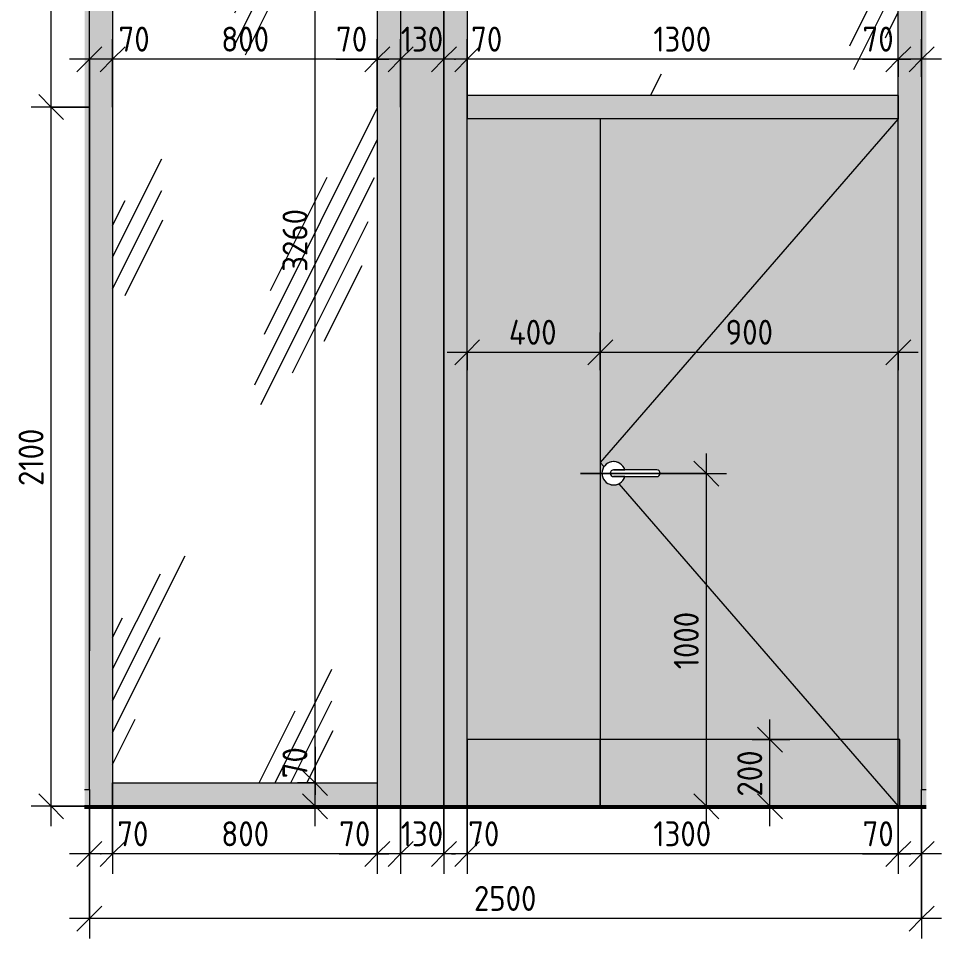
# Model space of a CAD drawing. Header units: millimetres. Extents: x 19352 to 39837, y 3979 to 22675.
# Drawn here: x 29788 to 32561, y 8002 to 10766 of the extents above; entities that cross this region are included whole.
import ezdxf

# ---------------------------------------------------------------- set-up
doc = ezdxf.new("R2010")
doc.units = ezdxf.units.MM
doc.linetypes.add('ADSK_Штрих_ш2 п1', pattern=[150, 100, -50])
for name, color, linetype, lineweight in [('A-ANNO-DIMS', 7, 'Continuous', 9), ('A-ANNO-DIMS-50', 7, 'Continuous', 9), ('A-DETL', 7, 'Continuous', 9), ('A-DETL-1', 7, 'ADSK_Штрих_ш2 п1', 9), ('A-DOOR-1', 7, 'Continuous', 9), ('A-FLOR', 7, 'Continuous', 9), ('A-GENM', 7, 'Continuous', 9), ('A-GLAZ-CURT', 7, 'Continuous', 9), ('A-GLAZ-CWMG', 7, 'Continuous', 9), ('A-WALL-PATT', 7, 'Continuous', 9), ('I-WALL', 7, 'Continuous', 9)]:
    doc.layers.add(name, color=color, linetype=linetype, lineweight=lineweight)
doc.layers.add('A-DETL-GENF-1', color=7, linetype='Continuous', lineweight=9, true_color=0xeeeeee)
doc.layers.add('A-FLOR-FNSH-1', color=7, linetype='Continuous', lineweight=25, true_color=0x3c3c3c)
doc.styles.add('ISOCPEUR', font='isocpeur.ttf', dxfattribs={"width": 0.9, "height": 75})
doc.dimstyles.new('ISO-1_5', dxfattribs={"dimscale": 304.8, "dimtxt": 74.698588, "dimasz": 0.246063, "dimexe": 0.19685, "dimexo": 0, "dimgap": 0, "dimtad": 1, "dimdec": 0, "dimrnd": 10, "dimzin": 0, "dimdsep": 46, "dimtxsty": 'ISOCPEUR', "dimblk1": 'OBLIQUE', "dimblk2": 'OBLIQUE', "dimsah": 1, "dimcen": 0.09, "dimdle": 0.19685, "dimazin": 0, "dimtfac": 1, "dimtdec": 4, "dimtix": 1, "dimtmove": 0, "dimatfit": 3, "dimfxl": 1, "dimtvp": 1, "dimtolj": 1, "dimtzin": 0, "dimarcsym": 2})
doc.dimstyles.new('ISO-1_5_1', dxfattribs={"dimscale": 304.8, "dimtxt": 74.698588, "dimasz": 0.246063, "dimexe": 0.19685, "dimexo": 0, "dimgap": 0, "dimtad": 1, "dimdec": 0, "dimrnd": 10, "dimzin": 0, "dimdsep": 46, "dimtxsty": 'ISOCPEUR', "dimblk1": 'OBLIQUE', "dimblk2": 'OBLIQUE', "dimsah": 1, "dimcen": 0.09, "dimdle": 0.19685, "dimazin": 0, "dimtfac": 1, "dimtdec": 4, "dimtix": 1, "dimtmove": 1, "dimatfit": 3, "dimfxl": 1, "dimtvp": 1, "dimtolj": 1, "dimtzin": 0, "dimarcsym": 2})
pattern_1 = [(63.435, (14948.9, 63.5), (-511.167, 1533.495), [635, -381, 635, -381, -807.806]), (63.435, (14948.9, 63.5), (-511.167, 1533.495), [-2032, 254, -553.806]), (63.435, (14917.1, 95.2), (-511.167, 1533.495), [508, -635, 381, -381, -934.806]), (63.435, (14917.1, 95.2), (-511.167, 1533.495), [-1905, 444.5, -490.306]), (63.435, (14917.1, 190.5), (-511.167, 1533.495), [381, -762, 254, -381, -1061.806]), (63.435, (14917.1, 190.5), (-511.167, 1533.495), [-1778, 571.5, -490.306]), (63.435, (15012.4, 95.2), (-511.167, 1533.495), [381, -762, 317.5, -12809.31]), (63.435, (15107.6, 190.5), (-511.167, 1533.495), [190.5, -952.5, 127, -12999.81]), (63.435, (14948.9, 349.2), (-511.167, 1533.495), [127, -952.5, 127, -508, -1125.306]), (63.435, (14948.9, 349.2), (-511.167, 1533.495), [-1714.5, 317.5, -807.806]), (63.435, (15520.4, 254), (-511.167, 1533.495), [635, -952.5, 762, -503.006]), (63.435, (15520.4, 158.8), (-511.167, 1533.495), [889, -635, 952.5, -376.006]), (63.435, (15583.9, 190.5), (-511.167, 1533.495), [1016, -508, 762, -553.806]), (63.435, (15679.1, 285.8), (-511.167, 1533.495), [635, -889, 508, -807.806]), (63.435, (15583.9, 476.2), (-511.167, 1533.495), [317.5, -1270, 381, -871.306]), (63.435, (15774.4, 381), (-511.167, 1533.495), [254, -1270, 254, -1061.806])]

# ---------------------------------------------------------------- blocks, each defined once
blk = doc.blocks.new('Плинтус - Плинтус темный _ст_школа_-33411168-Д-21 3 этаж 2')
at = {"layer": 'A-GENM'}
blk.add_hatch(color=256, dxfattribs=at).paths.add_polyline_path([(-60470, 8400), (-60470, 8450), (-60484.5, 8450), (-60484.5, 8400)])
for p, q in [((-60484.5, 8450), (-60470, 8450)), ((-60470, 8450), (-60470, 8400))]:
    blk.add_line(p, q, dxfattribs=at)
blk = doc.blocks.new('Плинтус - Плинтус темный _ст_школа_-33411100-Д-21 3 этаж 2')
at = {"layer": 'A-GENM'}
blk.add_hatch(color=256, dxfattribs=at).paths.add_polyline_path([(-57955.9, 8400), (-57955.9, 8450), (-57970, 8450), (-57970, 8400)])
for p, q in [((-57970, 8450), (-57955.9, 8450)), ((-57970, 8400), (-57970, 8450))]:
    blk.add_line(p, q, dxfattribs=at)
blk = doc.blocks.new('Прямоугольный импост - 50 x 70 мм-31700031-Д-21 3 этаж 2')
at = {"layer": 'A-GLAZ-CWMG'}
blk.add_hatch(color=256, dxfattribs=at).paths.add_polyline_path([(-60470, 8400), (-60400, 8400), (-60400, 10500), (-60470, 10500), (-60470, 8450)])
blk.add_line((-60400, 10500), (-60400, 8400), dxfattribs=at)
blk = doc.blocks.new('Дверь_Витражная_остекление_ - ДВН_ДАО_Главный вход_1200 в свету-31742133-Д-21 3 этаж 2')
at = {"layer": 'A-DOOR-1'}
blk.add_hatch(color=256, dxfattribs=at).paths.add_polyline_path([(-58935, 8600), (-58935, 10465), (-59335, 10465), (-59335, 8600), (-58935.1, 8600)])
h = blk.add_hatch(color=256, dxfattribs=at)
h.paths.add_polyline_path([(-58935, 8600), (-58040, 8600), (-58040, 10465), (-58935, 10465), (-58935, 9246)])
h.paths.add_polyline_path([(-58895, 9365), (-58904.5, 9366.3), (-58912.8, 9369.9), (-58919.9, 9375.4), (-58925.4, 9382.7), (-58928.8, 9391), (-58930, 9400), (-58928.8, 9409.1), (-58925.3, 9417.5), (-58919.7, 9424.7), (-58912.5, 9430.3), (-58902.9, 9434), (-58895, 9435), (-58885.9, 9433.8), (-58877.5, 9430.3), (-58870.3, 9424.7), (-58864.6, 9417.3), (-58861.2, 9410), (-58762.4, 9409.7), (-58758.4, 9407.4), (-58756.9, 9405.7), (-58756, 9404.1), (-58755.3, 9402.6), (-58755.2, 9398.4), (-58756.1, 9395.6), (-58756.3, 9395), (-58758.7, 9392.4), (-58761.7, 9390.6), (-58762.4, 9390.3), (-58769.4, 9390), (-58861.5, 9390), (-58865.1, 9381.7), (-58870.8, 9374.7), (-58878.1, 9369.3), (-58886.5, 9366), (-58895, 9365)])
for p, q in [((-59335, 8402), (-59335, 10465)), ((-58935, 10465), (-59335, 10465)), ((-58040, 10465), (-58935, 9432.5)), ((-58935, 10465), (-58935, 8402)), ((-58935, 9432.5), (-58923.8, 9419.5)), ((-58765, 9410), (-58895, 9410)), ((-58895, 9410), (-58861.5, 9410)), ((-58894.2, 9410), (-58894.9, 9410)), ((-58895, 9390), (-58765, 9390)), ((-58861.5, 9390), (-58895, 9390)), ((-58765.8, 9390), (-58765.1, 9390)), ((-58879.7, 9368.7), (-58040, 8400))]:
    blk.add_line(p, q, dxfattribs=at)
for centre, radius, start, end in [((-58895, 9400), 35, 16.6015, 180), ((-58895, 9400), 35, 98.5767, 105.1086), ((-58895, 9400), 35, 83.5447, 90), ((-58895, 9400), 35, 68.5405, 75), ((-58895, 9400), 35, 53.5543, 60), ((-58895, 9400), 10, 90, 270), ((-58895, 9400), 10, 90, 270), ((-58895, 9400), 35, 38.5805, 45), ((-58895, 9400), 35, 23.6155, 30), ((-58765, 9400), 10, 270, 90), ((-58895, 9400), 35, 180, 343.3985), ((-58895, 9400), 35, 315, 321.4195), ((-58895, 9400), 35, 330, 336.3845), ((-58895, 9400), 35, 254.8914, 261.4233), ((-58895, 9400), 35, 270, 276.4553), ((-58895, 9400), 35, 285, 291.4595), ((-58895, 9400), 35, 300, 306.4457)]:
    blk.add_arc(centre, radius, start, end, dxfattribs=at)
blk = doc.blocks.new('Системная панель - Стемалит - 40мм-32257327-Д-21 3 этаж 2')
at = {"layer": 'A-GLAZ-CURT'}
blk.add_hatch(color=256, dxfattribs=at).paths.add_polyline_path([(-59405.1, 8402), (-59405, 8402), (-59405, 11730), (-59535, 11730), (-59535, 8402), (-59414.3, 8402)])
for p, q in [((-59405, 11730), (-59535, 11730)), ((-59535, 11730), (-59535, 10500)), ((-59405, 10500), (-59405, 11730)), ((-59535, 10500), (-59535, 8402)), ((-59405, 8402), (-59405, 10500))]:
    blk.add_line(p, q, dxfattribs=at)
blk = doc.blocks.new('Прямоугольный импост - 50 x 70 мм-31687886-Д-21 3 этаж 2')
at = {"layer": 'A-GLAZ-CWMG'}
blk.add_hatch(color=256, dxfattribs=at).paths.add_polyline_path([(-59342.7, 8402), (-59335, 8402), (-59335, 10500), (-59405, 10500), (-59405, 8402)])
for p, q in [((-59405, 10500), (-59405, 8402)), ((-59335, 10500), (-59335, 10465))]:
    blk.add_line(p, q, dxfattribs=at)
blk = doc.blocks.new('Системная панель - Стекло - 40мм-32257328-Д-21 3 этаж 2')
at = {"layer": 'A-GLAZ-CURT'}
h = blk.add_hatch(dxfattribs=at)
h.set_pattern_fill('FP_2', color=256, style=0, pattern_type=2)
h.set_pattern_definition(pattern_1)
h.paths.add_polyline_path([(-58935, 10535), (-58040, 10535), (-58040, 11730), (-59335, 11730), (-59335, 10535), (-59220.2, 10535)])
blk = doc.blocks.new('Прямоугольный импост - 50 x 70 мм-31701779-Д-21 3 этаж 2')
at = {"layer": 'A-GLAZ-CWMG'}
blk.add_hatch(color=256, dxfattribs=at).paths.add_polyline_path([(-58035, 8400), (-57970, 8400), (-57970, 10500), (-58040, 10500), (-58040, 8600), (-58035, 8600), (-58035, 8450)])
blk.add_line((-58040, 8400), (-58040, 10500), dxfattribs=at)
blk = doc.blocks.new('Прямоугольный импост - 50 x 70 мм-31693698-Д-21 3 этаж 2')
at = {"layer": 'A-GLAZ-CWMG'}
blk.add_hatch(color=256, dxfattribs=at).paths.add_polyline_path([(-59335, 10465), (-58040, 10465), (-58040, 10535), (-59335, 10535), (-59335, 10500)])
for p, q in [((-59335, 10465), (-59335, 10535)), ((-58040, 10535), (-59335, 10535)), ((-58040, 10535), (-58040, 10465)), ((-58040, 10465), (-58935, 10465))]:
    blk.add_line(p, q, dxfattribs=at)
blk = doc.blocks.new('Прямоугольный импост - 50 x 70 мм-32257329-Д-21 3 этаж 2')
at = {"layer": 'A-GLAZ-CWMG'}
blk.add_hatch(color=256, dxfattribs=at).paths.add_polyline_path([(-60470, 10500), (-60400, 10500), (-60400, 11800), (-60470, 11800), (-60470, 10600)])
for p, q in [((-60470, 11800), (-60400, 11800)), ((-60400, 11800), (-60400, 10500))]:
    blk.add_line(p, q, dxfattribs=at)
blk = doc.blocks.new('Прямоугольный импост - 50 x 70 мм-32257330-Д-21 3 этаж 2')
at = {"layer": 'A-GLAZ-CWMG'}
blk.add_hatch(color=256, dxfattribs=at).paths.add_polyline_path([(-57970, 10500), (-57970, 11800), (-58040, 11800), (-58040, 10500)])
for p, q in [((-58040, 11800), (-57970, 11800)), ((-58040, 10500), (-58040, 11800))]:
    blk.add_line(p, q, dxfattribs=at)
blk = doc.blocks.new('Прямоугольный импост - 50 x 70 мм-32257325-Д-21 3 этаж 2')
at = {"layer": 'A-GLAZ-CWMG'}
blk.add_hatch(color=256, dxfattribs=at).paths.add_polyline_path([(-59335, 10500), (-59335, 11800), (-59405, 11800), (-59405, 10500)])
for p, q in [((-59405, 11800), (-59335, 11800)), ((-59405, 11800), (-59405, 10500)), ((-59335, 11800), (-59335, 10500))]:
    blk.add_line(p, q, dxfattribs=at)
blk = doc.blocks.new('Системная панель - Стекло - 40мм-32257331-Д-21 3 этаж 2')
at = {"layer": 'A-GLAZ-CURT'}
h = blk.add_hatch(dxfattribs=at)
h.set_pattern_fill('FP_2', color=256, style=0, pattern_type=2)
h.set_pattern_definition(pattern_1)
h.paths.add_polyline_path([(-59605, 8470), (-59605, 11730), (-60400, 11730), (-60400, 8470)])
blk = doc.blocks.new('Прямоугольный импост - 50 x 70 мм-31702100-Д-21 3 этаж 2')
at = {"layer": 'A-GLAZ-CWMG'}
blk.add_hatch(color=256, dxfattribs=at).paths.add_polyline_path([(-59605, 8400), (-59564.2, 8400), (-59564.2, 8402), (-59535, 8402), (-59535, 10500), (-59605, 10500), (-59605, 8402)])
for p, q in [((-59605, 10500), (-59605, 8400)), ((-59535, 10500), (-59535, 8402))]:
    blk.add_line(p, q, dxfattribs=at)
blk = doc.blocks.new('Прямоугольный импост - 50 x 70 мм-32257326-Д-21 3 этаж 2')
at = {"layer": 'A-GLAZ-CWMG'}
blk.add_hatch(color=256, dxfattribs=at).paths.add_polyline_path([(-59535, 10500), (-59535, 11800), (-59605, 11800), (-59605, 10500)])
for p, q in [((-59605, 11800), (-59535, 11800)), ((-59605, 11800), (-59605, 10500)), ((-59535, 11800), (-59535, 10500))]:
    blk.add_line(p, q, dxfattribs=at)
blk = doc.blocks.new('Прямоугольный импост - 50 x 70 мм-31720914-Д-21 3 этаж 2')
at = {"layer": 'A-GLAZ-CWMG'}
blk.add_hatch(color=256, dxfattribs=at).paths.add_polyline_path([(-59605, 8400), (-59605, 8470), (-60400, 8470), (-60400, 8400)])
for p, q in [((-60400, 8400), (-60400, 8470)), ((-60400, 8470), (-59605, 8470)), ((-59605, 8470), (-59605, 8400))]:
    blk.add_line(p, q, dxfattribs=at)
blk = doc.blocks.new('DIMBLOCK41-Д-21 3 этаж 2')
at = {"layer": 'A-ANNO-DIMS-50', "lineweight": 20}
for p, q in [((29885.8, 10500), (29848.3, 10537.5)), ((29885.8, 10500), (29923.3, 10462.5)), ((29885.8, 8400), (29848.3, 8437.5)), ((29885.8, 8400), (29923.3, 8362.5))]:
    blk.add_line(p, q, dxfattribs=at)
at = {"layer": 'A-ANNO-DIMS-50'}
for p, q in [((30000.5, 10500), (29825.8, 10500)), ((29885.8, 8340), (29885.8, 10500)), ((29885.8, 10500), (30000.5, 10500)), ((30000.5, 8400), (29825.8, 8400)), ((29885.8, 8400), (30000.5, 8400))]:
    blk.add_line(p, q, dxfattribs=at)
at = {"layer": 'A-ANNO-DIMS-50', "color": 0, "insert": (29787.8, 9361.7), "char_height": 75, "width": 212.029, "attachment_point": 1, "rotation": 90, "line_spacing_factor": 1.149209, "style": 'ISOCPEUR'}
blk.add_mtext('2100', dxfattribs=at)
blk = doc.blocks.new('_Oblique')
at = {"color": 0, "linetype": 'ByBlock', "lineweight": -2}
blk.add_line((-0.5, -0.5), (0.5, 0.5), dxfattribs=at)
blk = doc.blocks.new('DIMBLOCK42-Д-21 3 этаж 2')
at = {"layer": 'A-ANNO-DIMS-50'}
for p, q in [((29885.8, 10500), (29885.8, 11860)), ((30000.5, 11800), (29825.8, 11800)), ((29885.8, 11800), (30000.5, 11800)), ((30000.5, 10500), (29825.8, 10500)), ((29885.8, 10500), (30000.5, 10500))]:
    blk.add_line(p, q, dxfattribs=at)
at = {"layer": 'A-ANNO-DIMS-50', "lineweight": 20}
for p, q in [((29885.8, 11800), (29848.3, 11837.5)), ((29885.8, 11800), (29923.3, 11762.5)), ((29885.8, 10500), (29848.3, 10537.5)), ((29885.8, 10500), (29923.3, 10462.5))]:
    blk.add_line(p, q, dxfattribs=at)
at = {"layer": 'A-ANNO-DIMS-50', "color": 0, "insert": (29787.8, 11061.7), "char_height": 75, "width": 212.029, "attachment_point": 1, "rotation": 90, "line_spacing_factor": 1.149209, "style": 'ISOCPEUR'}
blk.add_mtext('1300', dxfattribs=at)
blk = doc.blocks.new('DIMBLOCK43-Д-21 3 этаж 2')
at = {"layer": 'A-ANNO-DIMS-50'}
for p, q in [((32430.5, 10590.6), (32430.5, 10703.6)), ((32500.5, 10590.6), (32500.5, 10703.6)), ((32323.1, 10643.6), (32467.9, 10643.6)), ((32560.5, 10643.6), (32430.5, 10643.6)), ((32430.5, 10643.6), (32430.5, 10590.6)), ((32467.9, 10643.6), (32465.5, 10643.6)), ((32500.5, 10643.6), (32500.5, 10590.6))]:
    blk.add_line(p, q, dxfattribs=at)
at = {"layer": 'A-ANNO-DIMS-50', "lineweight": 20}
for p, q in [((32430.5, 10643.6), (32468, 10681.1)), ((32500.5, 10643.6), (32538, 10681.1)), ((32430.5, 10643.6), (32393, 10606.1)), ((32500.5, 10643.6), (32463, 10606.1))]:
    blk.add_line(p, q, dxfattribs=at)
at = {"layer": 'A-ANNO-DIMS-50', "color": 0, "insert": (32323.1, 10741.6), "char_height": 75, "width": 113.772, "attachment_point": 1, "line_spacing_factor": 1.149209, "style": 'ISOCPEUR'}
blk.add_mtext('70', dxfattribs=at)
blk = doc.blocks.new('DIMBLOCK44-Д-21 3 этаж 2')
at = {"layer": 'A-ANNO-DIMS-50'}
for p, q in [((31135.5, 10505), (31135.5, 10703.6)), ((32430.5, 10590.6), (32430.5, 10703.6)), ((32430.5, 10643.6), (31135.5, 10643.6)), ((31135.5, 10643.6), (31135.5, 10505)), ((32430.5, 10643.6), (32430.5, 10590.6))]:
    blk.add_line(p, q, dxfattribs=at)
at = {"layer": 'A-ANNO-DIMS-50', "lineweight": 20}
for p, q in [((31135.5, 10643.6), (31173, 10681.1)), ((32430.5, 10643.6), (32468, 10681.1)), ((31135.5, 10643.6), (31098, 10606.1)), ((32430.5, 10643.6), (32393, 10606.1))]:
    blk.add_line(p, q, dxfattribs=at)
at = {"layer": 'A-ANNO-DIMS-50', "color": 0, "insert": (31694.7, 10741.6), "char_height": 75, "width": 212.029, "attachment_point": 1, "line_spacing_factor": 1.149209, "style": 'ISOCPEUR'}
blk.add_mtext('1300', dxfattribs=at)
blk = doc.blocks.new('DIMBLOCK45-Д-21 3 этаж 2')
at = {"layer": 'A-ANNO-DIMS-50'}
for p, q in [((31065.5, 10500), (31065.5, 10703.6)), ((31135.5, 10505), (31135.5, 10703.6)), ((31135.5, 10643.6), (31065.5, 10643.6)), ((31065.5, 10643.6), (31065.5, 10500)), ((31097.4, 10643.6), (31100.5, 10643.6)), ((31242.2, 10643.6), (31097.4, 10643.6)), ((31135.5, 10643.6), (31135.5, 10505))]:
    blk.add_line(p, q, dxfattribs=at)
at = {"layer": 'A-ANNO-DIMS-50', "lineweight": 20}
for p, q in [((31065.5, 10643.6), (31103, 10681.1)), ((31135.5, 10643.6), (31173, 10681.1)), ((31065.5, 10643.6), (31028, 10606.1)), ((31135.5, 10643.6), (31098, 10606.1))]:
    blk.add_line(p, q, dxfattribs=at)
at = {"layer": 'A-ANNO-DIMS-50', "color": 0, "insert": (31147.4, 10741.6), "char_height": 75, "width": 113.772, "attachment_point": 1, "line_spacing_factor": 1.149209, "style": 'ISOCPEUR'}
blk.add_mtext('70', dxfattribs=at)
blk = doc.blocks.new('DIMBLOCK46-Д-21 3 этаж 2')
at = {"layer": 'A-ANNO-DIMS-50'}
for p, q in [((30935.5, 10500), (30935.5, 10703.6)), ((31065.5, 10500), (31065.5, 10703.6)), ((31065.5, 10643.6), (30935.5, 10643.6)), ((30935.5, 10643.6), (30935.5, 10500)), ((31065.5, 10643.6), (31065.5, 10500))]:
    blk.add_line(p, q, dxfattribs=at)
at = {"layer": 'A-ANNO-DIMS-50', "lineweight": 20}
for p, q in [((30935.5, 10643.6), (30973, 10681.1)), ((31065.5, 10643.6), (31103, 10681.1)), ((30935.5, 10643.6), (30898, 10606.1)), ((31065.5, 10643.6), (31028, 10606.1))]:
    blk.add_line(p, q, dxfattribs=at)
at = {"layer": 'A-ANNO-DIMS-50', "color": 0, "insert": (30935.9, 10741.6), "char_height": 75, "width": 155.143, "attachment_point": 1, "line_spacing_factor": 1.149209, "style": 'ISOCPEUR'}
blk.add_mtext('130', dxfattribs=at)
blk = doc.blocks.new('DIMBLOCK47-Д-21 3 этаж 2')
at = {"layer": 'A-ANNO-DIMS-50'}
for p, q in [((30865.5, 10500), (30865.5, 10703.6)), ((30935.5, 10500), (30935.5, 10703.6)), ((30741.6, 10643.6), (30886.4, 10643.6)), ((30935.5, 10643.6), (30865.5, 10643.6)), ((30865.5, 10643.6), (30865.5, 10500)), ((30886.4, 10643.6), (30900.5, 10643.6)), ((30935.5, 10643.6), (30935.5, 10500))]:
    blk.add_line(p, q, dxfattribs=at)
at = {"layer": 'A-ANNO-DIMS-50', "lineweight": 20}
for p, q in [((30865.5, 10643.6), (30903, 10681.1)), ((30935.5, 10643.6), (30973, 10681.1)), ((30865.5, 10643.6), (30828, 10606.1)), ((30935.5, 10643.6), (30898, 10606.1))]:
    blk.add_line(p, q, dxfattribs=at)
at = {"layer": 'A-ANNO-DIMS-50', "color": 0, "insert": (30741.6, 10741.6), "char_height": 75, "width": 113.772, "attachment_point": 1, "line_spacing_factor": 1.149209, "style": 'ISOCPEUR'}
blk.add_mtext('70', dxfattribs=at)
blk = doc.blocks.new('DIMBLOCK48-Д-21 3 этаж 2')
at = {"layer": 'A-ANNO-DIMS-50'}
for p, q in [((30070.5, 10500), (30070.5, 10703.6)), ((30865.5, 10500), (30865.5, 10703.6)), ((30865.5, 10643.6), (30070.5, 10643.6)), ((30070.5, 10643.6), (30070.5, 10500)), ((30865.5, 10643.6), (30865.5, 10500))]:
    blk.add_line(p, q, dxfattribs=at)
at = {"layer": 'A-ANNO-DIMS-50', "lineweight": 20}
for p, q in [((30070.5, 10643.6), (30108, 10681.1)), ((30865.5, 10643.6), (30903, 10681.1)), ((30070.5, 10643.6), (30033, 10606.1)), ((30865.5, 10643.6), (30828, 10606.1))]:
    blk.add_line(p, q, dxfattribs=at)
at = {"layer": 'A-ANNO-DIMS-50', "color": 0, "insert": (30396.9, 10741.6), "char_height": 75, "width": 170.658, "attachment_point": 1, "line_spacing_factor": 1.149209, "style": 'ISOCPEUR'}
blk.add_mtext('800', dxfattribs=at)
blk = doc.blocks.new('DIMBLOCK49-Д-21 3 этаж 2')
at = {"layer": 'A-ANNO-DIMS-50'}
for p, q in [((30000.5, 8867.2), (30000.5, 10703.6)), ((30070.5, 10500), (30070.5, 10703.6)), ((30070.5, 10643.6), (29940.5, 10643.6)), ((30000.5, 10643.6), (30000.5, 8867.2)), ((30038.2, 10643.6), (30035.5, 10643.6)), ((30183, 10643.6), (30038.2, 10643.6)), ((30070.5, 10643.6), (30070.5, 10500))]:
    blk.add_line(p, q, dxfattribs=at)
at = {"layer": 'A-ANNO-DIMS-50', "lineweight": 20}
for p, q in [((30000.5, 10643.6), (30038, 10681.1)), ((30070.5, 10643.6), (30108, 10681.1)), ((30000.5, 10643.6), (29963, 10606.1)), ((30070.5, 10643.6), (30033, 10606.1))]:
    blk.add_line(p, q, dxfattribs=at)
at = {"layer": 'A-ANNO-DIMS-50', "color": 0, "insert": (30088.2, 10741.6), "char_height": 75, "width": 113.772, "attachment_point": 1, "line_spacing_factor": 1.149209, "style": 'ISOCPEUR'}
blk.add_mtext('70', dxfattribs=at)
blk = doc.blocks.new('DIMBLOCK50-Д-21 3 этаж 2')
at = {"layer": 'A-ANNO-DIMS-50'}
for p, q in [((30678.6, 8578.6), (30678.6, 8433.8)), ((30625.6, 8470), (30738.6, 8470)), ((30678.6, 8470), (30625.6, 8470)), ((30678.6, 8340), (30678.6, 8470)), ((30678.6, 8433.8), (30678.6, 8435)), ((30625.6, 8400), (30738.6, 8400)), ((30678.6, 8400), (30625.6, 8400))]:
    blk.add_line(p, q, dxfattribs=at)
at = {"layer": 'A-ANNO-DIMS-50', "lineweight": 20}
for p, q in [((30678.6, 8470), (30641.1, 8507.5)), ((30678.6, 8470), (30716.1, 8432.5)), ((30678.6, 8400), (30641.1, 8437.5)), ((30678.6, 8400), (30716.1, 8362.5))]:
    blk.add_line(p, q, dxfattribs=at)
at = {"layer": 'A-ANNO-DIMS-50', "color": 0, "insert": (30580.7, 8483.8), "char_height": 75, "width": 113.772, "attachment_point": 1, "rotation": 90, "line_spacing_factor": 1.149209, "style": 'ISOCPEUR'}
blk.add_mtext('70', dxfattribs=at)
blk = doc.blocks.new('DIMBLOCK51-Д-21 3 этаж 2')
at = {"layer": 'A-ANNO-DIMS-50', "lineweight": 20}
for p, q in [((30678.6, 11730), (30641.1, 11767.5)), ((30678.6, 11730), (30716.1, 11692.5)), ((30678.6, 8470), (30641.1, 8507.5)), ((30678.6, 8470), (30716.1, 8432.5))]:
    blk.add_line(p, q, dxfattribs=at)
at = {"layer": 'A-ANNO-DIMS-50'}
for p, q in [((30625.6, 11730), (30738.6, 11730)), ((30678.6, 11730), (30625.6, 11730)), ((30678.6, 8470), (30678.6, 11730)), ((30625.6, 8470), (30738.6, 8470)), ((30678.6, 8470), (30625.6, 8470))]:
    blk.add_line(p, q, dxfattribs=at)
at = {"layer": 'A-ANNO-DIMS-50', "color": 0, "insert": (30580.7, 10005.2), "char_height": 75, "width": 227.543, "attachment_point": 1, "rotation": 90, "line_spacing_factor": 1.149209, "style": 'ISOCPEUR'}
blk.add_mtext('3260', dxfattribs=at)
blk = doc.blocks.new('DIMBLOCK52-Д-21 3 этаж 2')
at = {"layer": 'A-ANNO-DIMS-50'}
for p, q in [((31854.2, 8340), (31854.2, 9459.3)), ((31475.5, 9399.3), (31914.2, 9399.3)), ((31854.2, 9399.3), (31475.5, 9399.3)), ((31801.2, 8400), (31914.2, 8400)), ((31854.2, 8400), (31801.2, 8400))]:
    blk.add_line(p, q, dxfattribs=at)
at = {"layer": 'A-ANNO-DIMS-50', "lineweight": 20}
for p, q in [((31854.2, 9399.3), (31816.7, 9436.8)), ((31854.2, 9399.3), (31891.7, 9361.8)), ((31854.2, 8400), (31816.7, 8437.5)), ((31854.2, 8400), (31891.7, 8362.5))]:
    blk.add_line(p, q, dxfattribs=at)
at = {"layer": 'A-ANNO-DIMS-50', "color": 0, "insert": (31756.2, 8811.3), "char_height": 75, "width": 212.029, "attachment_point": 1, "rotation": 90, "line_spacing_factor": 1.149209, "style": 'ISOCPEUR'}
blk.add_mtext('1000', dxfattribs=at)
blk = doc.blocks.new('DIMBLOCK53-Д-21 3 этаж 2')
at = {"layer": 'A-ANNO-DIMS-50'}
for p, q in [((32044.9, 8340), (32044.9, 8660)), ((31991.9, 8600), (32104.9, 8600)), ((32044.9, 8600), (31991.9, 8600)), ((31991.9, 8400), (32104.9, 8400)), ((32044.9, 8400), (31991.9, 8400))]:
    blk.add_line(p, q, dxfattribs=at)
at = {"layer": 'A-ANNO-DIMS-50', "lineweight": 20}
for p, q in [((32044.9, 8600), (32007.4, 8637.5)), ((32044.9, 8600), (32082.4, 8562.5)), ((32044.9, 8400), (32007.4, 8437.5)), ((32044.9, 8400), (32082.4, 8362.5))]:
    blk.add_line(p, q, dxfattribs=at)
at = {"layer": 'A-ANNO-DIMS-50', "color": 0, "insert": (31946.9, 8428.9), "char_height": 75, "width": 170.658, "attachment_point": 1, "rotation": 90, "line_spacing_factor": 1.149209, "style": 'ISOCPEUR'}
blk.add_mtext('200', dxfattribs=at)
blk = doc.blocks.new('DIMBLOCK54-Д-21 3 этаж 2')
at = {"layer": 'A-ANNO-DIMS-50'}
for p, q in [((32430.5, 8400), (32430.5, 8196.6)), ((32430.5, 8256.6), (32430.5, 8400)), ((32500.5, 8400), (32500.5, 8196.6)), ((32500.5, 8256.6), (32500.5, 8400)), ((32323.3, 8256.6), (32468.1, 8256.6)), ((32560.5, 8256.6), (32430.5, 8256.6)), ((32468.1, 8256.6), (32465.5, 8256.6))]:
    blk.add_line(p, q, dxfattribs=at)
at = {"layer": 'A-ANNO-DIMS-50', "lineweight": 20}
for p, q in [((32430.5, 8256.6), (32468, 8294.1)), ((32500.5, 8256.6), (32538, 8294.1)), ((32430.5, 8256.6), (32393, 8219.1)), ((32500.5, 8256.6), (32463, 8219.1))]:
    blk.add_line(p, q, dxfattribs=at)
at = {"layer": 'A-ANNO-DIMS-50', "color": 0, "insert": (32323.3, 8354.6), "char_height": 75, "width": 113.772, "attachment_point": 1, "line_spacing_factor": 1.149209, "style": 'ISOCPEUR'}
blk.add_mtext('70', dxfattribs=at)
blk = doc.blocks.new('DIMBLOCK55-Д-21 3 этаж 2')
at = {"layer": 'A-ANNO-DIMS-50'}
for p, q in [((31135.5, 8400), (31135.5, 8196.6)), ((31135.5, 8256.6), (31135.5, 8400)), ((32430.5, 8400), (32430.5, 8196.6)), ((32430.5, 8256.6), (32430.5, 8400)), ((32430.5, 8256.6), (31135.5, 8256.6))]:
    blk.add_line(p, q, dxfattribs=at)
at = {"layer": 'A-ANNO-DIMS-50', "lineweight": 20}
for p, q in [((31135.5, 8256.6), (31173, 8294.1)), ((32430.5, 8256.6), (32468, 8294.1)), ((31135.5, 8256.6), (31098, 8219.1)), ((32430.5, 8256.6), (32393, 8219.1))]:
    blk.add_line(p, q, dxfattribs=at)
at = {"layer": 'A-ANNO-DIMS-50', "color": 0, "insert": (31694.7, 8354.6), "char_height": 75, "width": 212.029, "attachment_point": 1, "line_spacing_factor": 1.149209, "style": 'ISOCPEUR'}
blk.add_mtext('1300', dxfattribs=at)
blk = doc.blocks.new('DIMBLOCK56-Д-21 3 этаж 2')
at = {"layer": 'A-ANNO-DIMS-50'}
for p, q in [((31065.5, 8400), (31065.5, 8196.6)), ((31065.5, 8256.6), (31065.5, 8400)), ((31135.5, 8400), (31135.5, 8196.6)), ((31135.5, 8256.6), (31135.5, 8400)), ((31135.5, 8256.6), (31065.5, 8256.6)), ((31088.5, 8256.6), (31100.5, 8256.6)), ((31233.3, 8256.6), (31088.5, 8256.6))]:
    blk.add_line(p, q, dxfattribs=at)
at = {"layer": 'A-ANNO-DIMS-50', "lineweight": 20}
for p, q in [((31065.5, 8256.6), (31103, 8294.1)), ((31135.5, 8256.6), (31173, 8294.1)), ((31065.5, 8256.6), (31028, 8219.1)), ((31135.5, 8256.6), (31098, 8219.1))]:
    blk.add_line(p, q, dxfattribs=at)
at = {"layer": 'A-ANNO-DIMS-50', "color": 0, "insert": (31138.5, 8354.6), "char_height": 75, "width": 113.772, "attachment_point": 1, "line_spacing_factor": 1.149209, "style": 'ISOCPEUR'}
blk.add_mtext('70', dxfattribs=at)
blk = doc.blocks.new('DIMBLOCK57-Д-21 3 этаж 2')
at = {"layer": 'A-ANNO-DIMS-50'}
for p, q in [((30935.5, 8400), (30935.5, 8196.6)), ((30935.5, 8256.6), (30935.5, 8400)), ((31065.5, 8400), (31065.5, 8196.6)), ((31065.5, 8256.6), (31065.5, 8400)), ((31065.5, 8256.6), (30935.5, 8256.6))]:
    blk.add_line(p, q, dxfattribs=at)
at = {"layer": 'A-ANNO-DIMS-50', "lineweight": 20}
for p, q in [((30935.5, 8256.6), (30973, 8294.1)), ((31065.5, 8256.6), (31103, 8294.1)), ((30935.5, 8256.6), (30898, 8219.1)), ((31065.5, 8256.6), (31028, 8219.1))]:
    blk.add_line(p, q, dxfattribs=at)
at = {"layer": 'A-ANNO-DIMS-50', "color": 0, "insert": (30935.9, 8354.6), "char_height": 75, "width": 155.143, "attachment_point": 1, "line_spacing_factor": 1.149209, "style": 'ISOCPEUR'}
blk.add_mtext('130', dxfattribs=at)
blk = doc.blocks.new('DIMBLOCK58-Д-21 3 этаж 2')
at = {"layer": 'A-ANNO-DIMS-50'}
for p, q in [((30865.5, 8400), (30865.5, 8196.6)), ((30865.5, 8256.6), (30865.5, 8400)), ((30935.5, 8400), (30935.5, 8196.6)), ((30935.5, 8256.6), (30935.5, 8400)), ((30750.9, 8256.6), (30895.7, 8256.6)), ((30935.5, 8256.6), (30865.5, 8256.6)), ((30895.7, 8256.6), (30900.5, 8256.6))]:
    blk.add_line(p, q, dxfattribs=at)
at = {"layer": 'A-ANNO-DIMS-50', "lineweight": 20}
for p, q in [((30865.5, 8256.6), (30903, 8294.1)), ((30935.5, 8256.6), (30973, 8294.1)), ((30865.5, 8256.6), (30828, 8219.1)), ((30935.5, 8256.6), (30898, 8219.1))]:
    blk.add_line(p, q, dxfattribs=at)
at = {"layer": 'A-ANNO-DIMS-50', "color": 0, "insert": (30750.9, 8354.6), "char_height": 75, "width": 113.772, "attachment_point": 1, "line_spacing_factor": 1.149209, "style": 'ISOCPEUR'}
blk.add_mtext('70', dxfattribs=at)
blk = doc.blocks.new('DIMBLOCK59-Д-21 3 этаж 2')
at = {"layer": 'A-ANNO-DIMS-50'}
for p, q in [((30070.5, 8400), (30070.5, 8196.6)), ((30070.5, 8256.6), (30070.5, 8400)), ((30865.5, 8400), (30865.5, 8196.6)), ((30865.5, 8256.6), (30865.5, 8400)), ((30865.5, 8256.6), (30070.5, 8256.6))]:
    blk.add_line(p, q, dxfattribs=at)
at = {"layer": 'A-ANNO-DIMS-50', "lineweight": 20}
for p, q in [((30070.5, 8256.6), (30108, 8294.1)), ((30865.5, 8256.6), (30903, 8294.1)), ((30070.5, 8256.6), (30033, 8219.1)), ((30865.5, 8256.6), (30828, 8219.1))]:
    blk.add_line(p, q, dxfattribs=at)
at = {"layer": 'A-ANNO-DIMS-50', "color": 0, "insert": (30396.9, 8354.6), "char_height": 75, "width": 170.658, "attachment_point": 1, "line_spacing_factor": 1.149209, "style": 'ISOCPEUR'}
blk.add_mtext('800', dxfattribs=at)
blk = doc.blocks.new('DIMBLOCK60-Д-21 3 этаж 2')
at = {"layer": 'A-ANNO-DIMS-50'}
for p, q in [((30000.5, 8400), (30000.5, 8196.6)), ((30000.5, 8256.6), (30000.5, 8400)), ((30070.5, 8400), (30070.5, 8196.6)), ((30070.5, 8256.6), (30070.5, 8400)), ((30070.5, 8256.6), (29940.5, 8256.6)), ((30034.4, 8256.6), (30035.5, 8256.6)), ((30179.2, 8256.6), (30034.4, 8256.6))]:
    blk.add_line(p, q, dxfattribs=at)
at = {"layer": 'A-ANNO-DIMS-50', "lineweight": 20}
for p, q in [((30000.5, 8256.6), (30038, 8294.1)), ((30070.5, 8256.6), (30108, 8294.1)), ((30000.5, 8256.6), (29963, 8219.1)), ((30070.5, 8256.6), (30033, 8219.1))]:
    blk.add_line(p, q, dxfattribs=at)
at = {"layer": 'A-ANNO-DIMS-50', "color": 0, "insert": (30084.4, 8354.6), "char_height": 75, "width": 113.772, "attachment_point": 1, "line_spacing_factor": 1.149209, "style": 'ISOCPEUR'}
blk.add_mtext('70', dxfattribs=at)
blk = doc.blocks.new('DIMBLOCK61-Д-21 3 этаж 2')
at = {"layer": 'A-ANNO-DIMS-50'}
for p, q in [((30000.5, 8400), (30000.5, 8002.5)), ((30000.5, 8062.5), (30000.5, 8400)), ((32500.5, 8400), (32500.5, 8002.5)), ((32500.5, 8062.5), (32500.5, 8400)), ((32560.5, 8062.5), (29940.5, 8062.5))]:
    blk.add_line(p, q, dxfattribs=at)
at = {"layer": 'A-ANNO-DIMS-50', "lineweight": 20}
for p, q in [((30000.5, 8062.5), (30038, 8100)), ((32500.5, 8062.5), (32538, 8100)), ((30000.5, 8062.5), (29963, 8025)), ((32500.5, 8062.5), (32463, 8025))]:
    blk.add_line(p, q, dxfattribs=at)
at = {"layer": 'A-ANNO-DIMS-50', "color": 0, "insert": (31155.7, 8160.5), "char_height": 75, "width": 227.543, "attachment_point": 1, "line_spacing_factor": 1.149209, "style": 'ISOCPEUR'}
blk.add_mtext('2500', dxfattribs=at)
blk = doc.blocks.new('DIMBLOCK62-Д-21 3 этаж 2')
at = {"layer": 'A-ANNO-DIMS-50'}
for p, q in [((31535.5, 9710.2), (31535.5, 9823.2)), ((32430.5, 9710.2), (32430.5, 9823.2)), ((32490.5, 9763.2), (31535.5, 9763.2)), ((31535.5, 9763.2), (31535.5, 9710.2)), ((32430.5, 9763.2), (32430.5, 9710.2))]:
    blk.add_line(p, q, dxfattribs=at)
at = {"layer": 'A-ANNO-DIMS-50', "lineweight": 20}
for p, q in [((31535.5, 9763.2), (31573, 9800.7)), ((32430.5, 9763.2), (32468, 9800.7)), ((31535.5, 9763.2), (31498, 9725.7)), ((32430.5, 9763.2), (32393, 9725.7))]:
    blk.add_line(p, q, dxfattribs=at)
at = {"layer": 'A-ANNO-DIMS-50', "color": 0, "insert": (31911.9, 9861.2), "char_height": 75, "width": 170.658, "attachment_point": 1, "line_spacing_factor": 1.149209, "style": 'ISOCPEUR'}
blk.add_mtext('900', dxfattribs=at)
blk = doc.blocks.new('DIMBLOCK63-Д-21 3 этаж 2')
at = {"layer": 'A-ANNO-DIMS-50'}
for p, q in [((31135.5, 9710.2), (31135.5, 9823.2)), ((31535.5, 9710.2), (31535.5, 9823.2)), ((31535.5, 9763.2), (31075.5, 9763.2)), ((31135.5, 9763.2), (31135.5, 9710.2)), ((31535.5, 9763.2), (31535.5, 9710.2))]:
    blk.add_line(p, q, dxfattribs=at)
at = {"layer": 'A-ANNO-DIMS-50', "lineweight": 20}
for p, q in [((31135.5, 9763.2), (31173, 9800.7)), ((31535.5, 9763.2), (31573, 9800.7)), ((31135.5, 9763.2), (31098, 9725.7)), ((31535.5, 9763.2), (31498, 9725.7))]:
    blk.add_line(p, q, dxfattribs=at)
at = {"layer": 'A-ANNO-DIMS-50', "color": 0, "insert": (31260.8, 9861.2), "char_height": 75, "width": 179.277, "attachment_point": 1, "line_spacing_factor": 1.149209, "style": 'ISOCPEUR'}
blk.add_mtext('400', dxfattribs=at)

msp = doc.modelspace()

# ---------------------------------------------------------------- hatches: boundary and pattern name
at = {"layer": 'A-DETL-GENF-1'}
for points in [[(31312.4, 8402), (31535.5, 8402), (31535.4, 8600), (31135.5, 8600), (31135.5, 8402), (31257.1, 8402)], [(32396.5, 8400), (32435.5, 8400), (32435.5, 8600), (31535.5, 8600), (31535.5, 8402), (32396.5, 8402)], [(31312.4, 8400), (31535.5, 8400), (31535.4, 8402), (31135.5, 8401.8), (31135.5, 8400), (31257.1, 8400)], [(31882.5, 8400), (32396.5, 8400), (32396.5, 8402), (31535.5, 8402), (31535.5, 8400), (31859.4, 8400)]]:
    msp.add_hatch(color=256, dxfattribs=at).paths.add_polyline_path(points)
at = {"layer": 'A-FLOR'}
msp.add_hatch(color=256, dxfattribs=at).paths.add_polyline_path([(30982, 8400), (31135.5, 8400), (31135.5, 8402), (30906.4, 8402), (30906.4, 8400), (30935.5, 8400)])
at = {"layer": 'A-WALL-PATT'}
h = msp.add_hatch(color=256, dxfattribs=at)
h.paths.add_polyline_path([(32514.6, 8450), (32514.6, 11800), (32500.5, 11800), (32500.5, 8450)])
h.paths.add_polyline_path([(29986, 8450), (30000.5, 8450), (30000.5, 11800), (29986, 11800), (29986, 10097.4)])

# ---------------------------------------------------------------- linework, layer by layer
at = {"layer": 'A-DETL'}
for p, q in [((31535.5, 8600), (31135.5, 8600)), ((31135.5, 8600), (31135.5, 8400)), ((32435.5, 8600), (31535.5, 8600)), ((31535.5, 8600), (31535.5, 8400)), ((31535.5, 8400), (31535.5, 8600)), ((32435.5, 8400), (32435.5, 8600)), ((31135.5, 8400), (31535.5, 8400)), ((31535.5, 8400), (32435.5, 8400))]:
    msp.add_line(p, q, dxfattribs=at)
at = {"layer": 'A-DETL-1'}
msp.add_line((31475.5, 9399.3), (31775.5, 9399.3), dxfattribs=at)
at = {"layer": 'A-FLOR'}
for p, q in [((30906.4, 8402), (32396.5, 8402)), ((30906.4, 8400), (30906.4, 8402)), ((31398.8, 8402), (31398.8, 8400)), ((32396.5, 8402), (32396.5, 8400))]:
    msp.add_line(p, q, dxfattribs=at)
at = {"layer": 'A-FLOR-FNSH-1'}
for p, q in [((32514.6, 8400), (29986, 8400)), ((29986, 8395), (32514.6, 8395))]:
    msp.add_line(p, q, dxfattribs=at)
at = {"layer": 'I-WALL'}
for p, q in [((30000.5, 8450), (30000.5, 11800)), ((32500.5, 11800), (32500.5, 8450))]:
    msp.add_line(p, q, dxfattribs=at)

# ---------------------------------------------------------------- block references
at = {"layer": 'A-DOOR-1'}
msp.add_blockref('Дверь_Витражная_остекление_ - ДВН_ДАО_Главный вход_1200 в свету-31742133-Д-21 3 этаж 2', (90470.5, 0), dxfattribs=at)
at = {"layer": 'A-GENM'}
for name in ['Плинтус - Плинтус темный _ст_школа_-33411168-Д-21 3 этаж 2', 'Плинтус - Плинтус темный _ст_школа_-33411100-Д-21 3 этаж 2']:
    msp.add_blockref(name, (90470.5, 0), dxfattribs=at)
at = {"layer": 'A-GLAZ-CURT'}
for name in ['Системная панель - Стекло - 40мм-32257331-Д-21 3 этаж 2', 'Системная панель - Стемалит - 40мм-32257327-Д-21 3 этаж 2', 'Системная панель - Стекло - 40мм-32257328-Д-21 3 этаж 2']:
    msp.add_blockref(name, (90470.5, 0), dxfattribs=at)
at = {"layer": 'A-GLAZ-CWMG'}
for name in ['Прямоугольный импост - 50 x 70 мм-32257329-Д-21 3 этаж 2', 'Прямоугольный импост - 50 x 70 мм-32257326-Д-21 3 этаж 2', 'Прямоугольный импост - 50 x 70 мм-32257325-Д-21 3 этаж 2', 'Прямоугольный импост - 50 x 70 мм-32257330-Д-21 3 этаж 2', 'Прямоугольный импост - 50 x 70 мм-31693698-Д-21 3 этаж 2', 'Прямоугольный импост - 50 x 70 мм-31700031-Д-21 3 этаж 2', 'Прямоугольный импост - 50 x 70 мм-31702100-Д-21 3 этаж 2', 'Прямоугольный импост - 50 x 70 мм-31687886-Д-21 3 этаж 2', 'Прямоугольный импост - 50 x 70 мм-31701779-Д-21 3 этаж 2', 'Прямоугольный импост - 50 x 70 мм-31720914-Д-21 3 этаж 2']:
    msp.add_blockref(name, (90470.5, 0), dxfattribs=at)

# ---------------------------------------------------------------- dimensions: what is measured, and where the dimension line sits
at = {"layer": 'A-ANNO-DIMS'}
for base, p1, p2, override, picture, middle in [((29885.8, 11800), (30000.5, 10500), (30000.5, 11800), {"dimpost": '<>', "dimfxl": 1300}, 'DIMBLOCK42-Д-21 3 этаж 2', (29848.3, 11150)), ((30678.6, 11730), (30625.6, 8470), (30625.6, 11730), {"dimpost": '<>', "dimfxl": 3260}, 'DIMBLOCK51-Д-21 3 этаж 2', (30641.1, 10100)), ((29885.8, 10500), (30000.5, 8400), (30000.5, 10500), {"dimpost": '<>', "dimfxl": 2100}, 'DIMBLOCK41-Д-21 3 этаж 2', (29848.3, 9450)), ((31854.2, 9399.3), (31801.2, 8400), (31475.5, 9399.3), {"dimpost": '<>', "dimfxl": 1051.008773}, 'DIMBLOCK52-Д-21 3 этаж 2', (31816.7, 8899.6)), ((32044.9, 8600), (31991.9, 8400), (31991.9, 8600), {"dimpost": '<>', "dimfxl": 200}, 'DIMBLOCK53-Д-21 3 этаж 2', (32007.4, 8500))]:
    dim = msp.add_linear_dim(base=base, p1=p1, p2=p2, angle=90, dimstyle='ISO-1_5', override=override, dxfattribs=at)
    dim.commit()
    dim.dimension.update_dxf_attribs({"geometry": picture, "text_midpoint": middle})
for base, p1, p2, override, picture, middle in [((30000.5, 10643.6), (30070.5, 10500), (30000.5, 8867.2), {"dimpost": '<>', "dimfxl": 1634.265959}, 'DIMBLOCK49-Д-21 3 этаж 2', (30145.1, 10691.6)), ((30865.5, 10643.6), (30935.5, 10500), (30865.5, 10500), {"dimpost": '<>', "dimfxl": 70}, 'DIMBLOCK47-Д-21 3 этаж 2', (30798.4, 10691.6)), ((31065.5, 10643.6), (31135.5, 10505), (31065.5, 10500), {"dimpost": '<>', "dimfxl": 70.178344}, 'DIMBLOCK45-Д-21 3 этаж 2', (31204.3, 10691.6)), ((32430.5, 10643.6), (32500.5, 10590.6), (32430.5, 10590.6), {"dimpost": '<>', "dimfxl": 70}, 'DIMBLOCK43-Д-21 3 этаж 2', (32380, 10691.6)), ((30000.5, 8256.6), (30070.5, 8400), (30000.5, 8400), {"dimpost": '<>', "dimfxl": 70}, 'DIMBLOCK60-Д-21 3 этаж 2', (30141.3, 8304.6)), ((30865.5, 8256.6), (30935.5, 8400), (30865.5, 8400), {"dimpost": '<>', "dimfxl": 70}, 'DIMBLOCK58-Д-21 3 этаж 2', (30807.8, 8304.6)), ((31065.5, 8256.6), (31135.5, 8400), (31065.5, 8400), {"dimpost": '<>', "dimfxl": 70}, 'DIMBLOCK56-Д-21 3 этаж 2', (31195.4, 8304.6)), ((32430.5, 8256.6), (32500.5, 8400), (32430.5, 8400), {"dimpost": '<>', "dimfxl": 70}, 'DIMBLOCK54-Д-21 3 этаж 2', (32380.2, 8304.6))]:
    dim = msp.add_linear_dim(base=base, p1=p1, p2=p2, dimstyle='ISO-1_5_1', override=override, dxfattribs=at)
    dim.commit()
    dim.dimension.update_dxf_attribs({"geometry": picture, "text_midpoint": middle, "dimtype": 160})
for base, p1, p2, override, picture, middle in [((30070.5, 10643.6), (30865.5, 10500), (30070.5, 10500), {"dimpost": '<>', "dimfxl": 795}, 'DIMBLOCK48-Д-21 3 этаж 2', (30468, 10681.1)), ((30935.5, 10643.6), (31065.5, 10500), (30935.5, 10500), {"dimpost": '<>', "dimfxl": 130}, 'DIMBLOCK46-Д-21 3 этаж 2', (31000.5, 10681.1)), ((31135.5, 10643.6), (32430.5, 10590.6), (31135.5, 10505), {"dimpost": '<>', "dimfxl": 1297.824333}, 'DIMBLOCK44-Д-21 3 этаж 2', (31783, 10681.1)), ((31135.5, 9763.2), (31535.5, 9710.2), (31135.5, 9710.2), {"dimpost": '<>', "dimfxl": 400}, 'DIMBLOCK63-Д-21 3 этаж 2', (31335.5, 9800.7)), ((31535.5, 9763.2), (32430.5, 9710.2), (31535.5, 9710.2), {"dimpost": '<>', "dimfxl": 895}, 'DIMBLOCK62-Д-21 3 этаж 2', (31983, 9800.7)), ((30000.5, 8062.5), (32500.5, 8400), (30000.5, 8400), {"dimpost": '<>', "dimfxl": 2500}, 'DIMBLOCK61-Д-21 3 этаж 2', (31250.5, 8100)), ((30070.5, 8256.6), (30865.5, 8400), (30070.5, 8400), {"dimpost": '<>', "dimfxl": 795}, 'DIMBLOCK59-Д-21 3 этаж 2', (30468, 8294.1)), ((30935.5, 8256.6), (31065.5, 8400), (30935.5, 8400), {"dimpost": '<>', "dimfxl": 130}, 'DIMBLOCK57-Д-21 3 этаж 2', (31000.5, 8294.1)), ((31135.5, 8256.6), (32430.5, 8400), (31135.5, 8400), {"dimpost": '<>', "dimfxl": 1295}, 'DIMBLOCK55-Д-21 3 этаж 2', (31783, 8294.1))]:
    dim = msp.add_linear_dim(base=base, p1=p1, p2=p2, dimstyle='ISO-1_5', override=override, dxfattribs=at)
    dim.commit()
    dim.dimension.update_dxf_attribs({"geometry": picture, "text_midpoint": middle})
dim = msp.add_linear_dim(base=(30678.6, 8470), p1=(30625.6, 8400), p2=(30625.6, 8470), angle=90, dimstyle='ISO-1_5_1', override={"dimpost": '<>', "dimfxl": 70}, dxfattribs=at)
dim.commit()
dim.dimension.update_dxf_attribs({"geometry": 'DIMBLOCK50-Д-21 3 этаж 2', "text_midpoint": (30630.7, 8540.7), "dimtype": 160, "text_rotation": 90})

doc.saveas('drawing.dxf')
